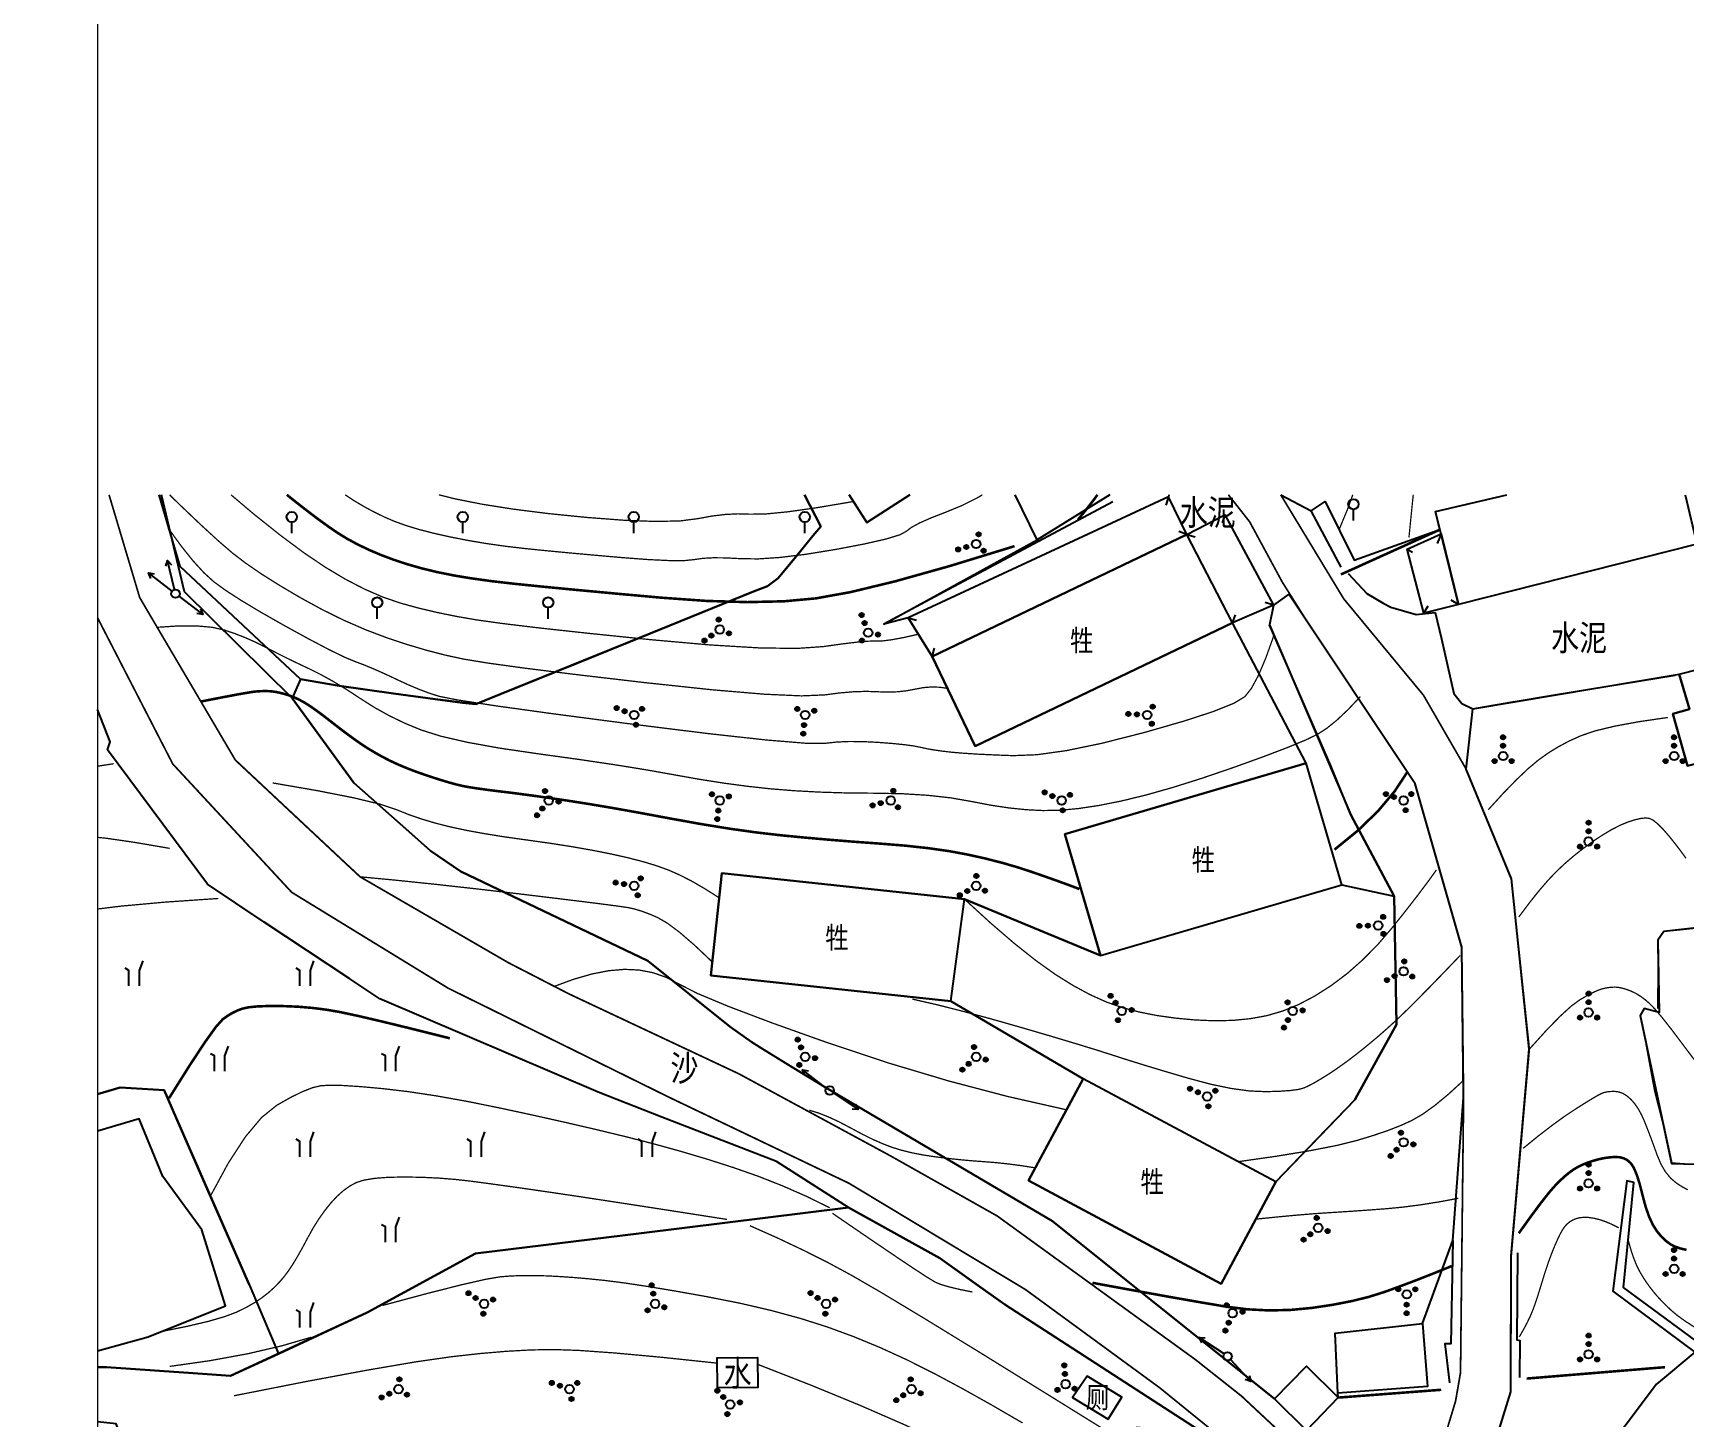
# Model space of a CAD drawing. Extents: x 396500 to 398250, y 1005980 to 1008200.
# Drawn here: x 396896.2 to 396992.8, y 1006946 to 1007027 of the extents above; entities that cross this region are included whole.
import ezdxf
from ezdxf.enums import TextEntityAlignment as Align

# ---------------------------------------------------------------- set-up
doc = ezdxf.new("R2010")
doc.units = 0
doc.header["$LTSCALE"] = 0.5
doc.linetypes.add('X3', pattern=[5, 4, -1])
doc.layers.get('0').update_dxf_attribs({"linetype": 'CONTINUOUS'})
doc.layers.add('ASSIST', color=7, linetype='CONTINUOUS', plot=False)
for name, color, linetype in [('DGX', 2, 'CONTINUOUS'), ('DLDW', 11, 'CONTINUOUS'), ('DLSS', 4, 'CONTINUOUS'), ('DMTZ', 3, 'CONTINUOUS'), ('GXYZ', 2, 'CONTINUOUS'), ('JMD', 6, 'CONTINUOUS'), ('SXSS', 5, 'CONTINUOUS'), ('ZBTZ', 3, 'CONTINUOUS'), ('用地红线', 1, 'CONTINUOUS')]:
    doc.layers.add(name, color=color, linetype=linetype)
doc.layers.add('绘图层', color=6, linetype='CONTINUOUS', lineweight=5)
doc.styles.add('细等线体', font='长等线体_0.TTF', dxfattribs={"width": 0.8})
doc.linetypes.add('10421', pattern='A,2,[150,AAA.SHX,S=1,R=0,X=0,Y=1],1e-11', length=2)
doc.linetypes.add('10422', pattern='A,2,[150,AAA.SHX,S=1,R=0,X=0,Y=1],2,[177,AAA.SHX,S=1,R=0,X=0,Y=0.8],1e-09', length=4)
doc.linetypes.add('1161', pattern='A,0,[149,AAA.SHX,S=0.15,R=0,X=0,Y=0],-1.6', length=1.6)
doc.linetypes.add('443', pattern='A,5,[169,AAA.SHX,S=0.83,R=0,X=0,Y=0],5', length=10)
doc.linetypes.add('445', pattern='A,8,-0.5,[147,AAA.SHX,S=1,R=0,X=0,Y=0],-1.5', length=10)
doc.linetypes.add('447', pattern='A,8,-1,[148,AAA.SHX,S=1,R=0,X=0,Y=0],-1', length=10)
doc.linetypes.add('536', pattern='A,9.4,[169,AAA.SHX,S=1,R=0,X=0,Y=0.15],0.6', length=10)

# ---------------------------------------------------------------- blocks, each defined once
blk = doc.blocks.new('gc170')
at = {"linetype": 'Continuous'}
blk.add_circle((0, 0), 0.5, dxfattribs=at)
blk = doc.blocks.new('gc013b')
at = {"linetype": 'Continuous'}
blk.add_line((0.5, 0), (4, 0), dxfattribs=at)
at = {"linetype": 'Continuous', "flags": 128}
blk.add_lwpolyline([(3.39, 0.35), (4, 0), (3.39, -0.35)], dxfattribs=at)
blk = doc.blocks.new('gc325')
blk.add_line((0, 0), (0, 1.3))
blk.add_circle((0, 1.9), 0.6)
blk = doc.blocks.new('gc246')
at = {"flags": 128}
for points in [[(-0.39, 0.42), (-0.39, 2.22), (-0.83, 2.47)], [(1.22, 3.35), (0.81, 2.22), (0.81, 0.42)]]:
    blk.add_lwpolyline(points, dxfattribs=at)
blk = doc.blocks.new('*U110')
at = {"linetype": 'Continuous'}
for points in [[(-0.25, 2.2), (-0.24, 2.12), (-0.24, 2.28)], [(-0.24, 2.28), (-0.2, 2.05), (-0.2, 2.35)], [(-0.2, 2.05), (-0.24, 2.28), (-0.24, 2.12)], [(-0.2, 2.35), (-0.15, 2), (-0.15, 2.4)], [(-0.15, 2), (-0.2, 2.35), (-0.2, 2.05)], [(-0.15, 2.4), (-0.08, 1.96), (-0.08, 2.44)], [(-0.08, 1.96), (-0.15, 2.4), (-0.15, 2)], [(-0.08, 2.44), (0, 1.95), (0, 2.45)], [(0, 1.95), (-0.08, 2.44), (-0.08, 1.96)], [(0, 2.45), (0.08, 1.96), (0.08, 2.44)], [(0.08, 1.96), (0, 2.45), (0, 1.95)], [(0.08, 2.44), (0.15, 2), (0.15, 2.4)], [(0.15, 2), (0.08, 2.44), (0.08, 1.96)], [(0.15, 2.4), (0.2, 2.05), (0.2, 2.35)], [(0.2, 2.05), (0.15, 2.4), (0.15, 2)], [(0.2, 2.35), (0.24, 2.12), (0.24, 2.28)], [(0.24, 2.12), (0.2, 2.35), (0.2, 2.05)], [(0.25, 2.2), (0.24, 2.28), (0.24, 2.12)]]:
    blk.add_solid(points, dxfattribs=at)
blk = doc.blocks.new('*U109')
at = {"linetype": 'Continuous'}
for points in [[(-0.25, 1.2), (-0.24, 1.12), (-0.24, 1.28)], [(-0.24, 1.28), (-0.2, 1.05), (-0.2, 1.35)], [(-0.2, 1.05), (-0.24, 1.28), (-0.24, 1.12)], [(-0.2, 1.35), (-0.15, 1), (-0.15, 1.4)], [(-0.15, 1), (-0.2, 1.35), (-0.2, 1.05)], [(-0.15, 1.4), (-0.08, 0.96), (-0.08, 1.44)], [(-0.08, 0.96), (-0.15, 1.4), (-0.15, 1)], [(-0.08, 1.44), (0, 0.95), (0, 1.45)], [(0, 0.95), (-0.08, 1.44), (-0.08, 0.96)], [(0, 1.45), (0.08, 0.96), (0.08, 1.44)], [(0.08, 0.96), (0, 1.45), (0, 0.95)], [(0.08, 1.44), (0.15, 1), (0.15, 1.4)], [(0.15, 1), (0.08, 1.44), (0.08, 0.96)], [(0.15, 1.4), (0.2, 1.05), (0.2, 1.35)], [(0.2, 1.05), (0.15, 1.4), (0.15, 1)], [(0.2, 1.35), (0.24, 1.12), (0.24, 1.28)], [(0.24, 1.12), (0.2, 1.35), (0.2, 1.05)], [(0.25, 1.2), (0.24, 1.28), (0.24, 1.12)]]:
    blk.add_solid(points, dxfattribs=at)
blk = doc.blocks.new('*U108')
at = {"linetype": 'Continuous'}
for points in [[(-1.25, -0.6), (-1.24, -0.68), (-1.24, -0.52)], [(-1.24, -0.52), (-1.2, -0.75), (-1.2, -0.45)], [(-1.2, -0.75), (-1.24, -0.52), (-1.24, -0.68)], [(-1.2, -0.45), (-1.15, -0.8), (-1.15, -0.4)], [(-1.15, -0.8), (-1.2, -0.45), (-1.2, -0.75)], [(-1.15, -0.4), (-1.08, -0.84), (-1.08, -0.36)], [(-1.08, -0.84), (-1.15, -0.4), (-1.15, -0.8)], [(-1.08, -0.36), (-1, -0.85), (-1, -0.35)], [(-1, -0.85), (-1.08, -0.36), (-1.08, -0.84)], [(-1, -0.35), (-0.92, -0.84), (-0.92, -0.36)], [(-0.92, -0.84), (-1, -0.35), (-1, -0.85)], [(-0.92, -0.36), (-0.85, -0.8), (-0.85, -0.4)], [(-0.85, -0.8), (-0.92, -0.36), (-0.92, -0.84)], [(-0.85, -0.4), (-0.8, -0.75), (-0.8, -0.45)], [(-0.8, -0.75), (-0.85, -0.4), (-0.85, -0.8)], [(-0.8, -0.45), (-0.76, -0.68), (-0.76, -0.52)], [(-0.76, -0.68), (-0.8, -0.45), (-0.8, -0.75)], [(-0.75, -0.6), (-0.76, -0.52), (-0.76, -0.68)]]:
    blk.add_solid(points, dxfattribs=at)
blk = doc.blocks.new('*U107')
at = {"linetype": 'Continuous'}
for points in [[(0.75, -0.6), (0.76, -0.68), (0.76, -0.52)], [(0.76, -0.52), (0.8, -0.75), (0.8, -0.45)], [(0.8, -0.75), (0.76, -0.52), (0.76, -0.68)], [(0.8, -0.45), (0.85, -0.8), (0.85, -0.4)], [(0.85, -0.8), (0.8, -0.45), (0.8, -0.75)], [(0.85, -0.4), (0.92, -0.84), (0.92, -0.36)], [(0.92, -0.84), (0.85, -0.4), (0.85, -0.8)], [(0.92, -0.36), (1, -0.85), (1, -0.35)], [(1, -0.85), (0.92, -0.36), (0.92, -0.84)], [(1, -0.35), (1.08, -0.84), (1.08, -0.36)], [(1.08, -0.84), (1, -0.35), (1, -0.85)], [(1.08, -0.36), (1.15, -0.8), (1.15, -0.4)], [(1.15, -0.8), (1.08, -0.36), (1.08, -0.84)], [(1.15, -0.4), (1.2, -0.75), (1.2, -0.45)], [(1.2, -0.75), (1.15, -0.4), (1.15, -0.8)], [(1.2, -0.45), (1.24, -0.68), (1.24, -0.52)], [(1.24, -0.68), (1.2, -0.45), (1.2, -0.75)], [(1.25, -0.6), (1.24, -0.52), (1.24, -0.68)]]:
    blk.add_solid(points, dxfattribs=at)
blk = doc.blocks.new('gc160')
for centre, radius in [((0, 2.2), 0.25), ((0, 0), 0.5), ((0, 1.2), 0.25), ((-1, -0.6), 0.25), ((1, -0.6), 0.25)]:
    blk.add_circle(centre, radius)
at = {"linetype": 'Continuous'}
for name in ['*U110', '*U109', '*U108', '*U107']:
    blk.add_blockref(name, (0, 0), dxfattribs=at)

msp = doc.modelspace()

# ---------------------------------------------------------------- linework, layer by layer
at = {"layer": 'ASSIST', "linetype": '1161'}
for points in [[(396941.339, 1007000), (396942.303, 1006998.151), (396941.845, 1006997.591), (396940.779, 1006996.299), (396939.809, 1006995.123), (396939.183, 1006994.664), (396938.372, 1006994.336), (396931.699, 1006991.631), (396928.062, 1006990.157), (396923.613, 1006988.354), (396922.13, 1006987.753), (396921.343, 1006987.823), (396919.758, 1006988.043), (396917.307, 1006988.384), (396914.137, 1006988.825), (396911.866, 1006989.211), (396910.059, 1006990.902), (396904.83, 1006995.797), (396903.615, 1007000)], [(396900, 1006964.927), (396901.336, 1006965.326), (396903.896, 1006965.169), (396904.601, 1006963.556), (396908.872, 1006953.794), (396910.581, 1006949.748), (396915.769, 1006952.157), (396922.104, 1006955.622), (396931.807, 1006956.814), (396943.922, 1006958.302), (396939.708, 1006961.007), (396933.003, 1006963.588), (396929.283, 1006965.055), (396916.52, 1006970.515), (396914.755, 1006971.687), (396909.757, 1006975.007), (396906.425, 1006977.22), (396900.586, 1006985.089), (396900.751, 1006985.557), (396900, 1006987.436)]]:
    msp.add_lwpolyline(points, dxfattribs=at)
at = {"layer": 'ASSIST', "linetype": '1161', "flags": 128}
for points in [[(396941.339, 1007000), (396942.303, 1006998.151), (396939.809, 1006995.123), (396939.183, 1006994.664), (396931.699, 1006991.631), (396923.613, 1006988.354), (396922.13, 1006987.753), (396919.758, 1006988.043), (396917.307, 1006988.384), (396914.137, 1006988.825), (396911.866, 1006989.211), (396911.388, 1006988.11), (396915, 1006983.156), (396918.21, 1006980.297), (396919.484, 1006979.162), (396921.259, 1006977.964), (396932.184, 1006972.727), (396937.009, 1006968.867), (396938.261, 1006967.975), (396940.618, 1006966.513), (396942.622, 1006965.298), (396955.858, 1006957.512), (396968.832, 1006947.121), (396970.715, 1006949.016), (396972.557, 1006947.186), (396972.538, 1006947.436), (396972.378, 1006950.952), (396977.487, 1006951.519), (396979.259, 1006956.379), (396979.894, 1006964.738), (396979.788, 1006973.535), (396977.052, 1006983.099), (396969.668, 1006994.192), (396968.769, 1006993.534), (396968.54, 1006992.4), (396973.308, 1006981.279), (396975.824, 1006976.514), (396975.969, 1006969.014), (396973.675, 1006964.855), (396973.542, 1006964.614), (396968.909, 1006959.804), (396965.721, 1006953.847), (396954.448, 1006959.881), (396957.637, 1006965.838), (396949.9, 1006970.38), (396935.876, 1006971.876), (396936.515, 1006977.866), (396950.702, 1006976.348), (396958.658, 1006973.051), (396956.574, 1006980.152), (396970.692, 1006984.293), (396966.387, 1006992.5), (396951.33, 1006985.285), (396948.81, 1006990.545), (396947.418, 1006992.803), (396945.996, 1006992.428), (396954.96, 1006997.369), (396953.662, 1007000)], [(396947.516, 1007000), (396945.001, 1006998.387), (396943.967, 1007000)], [(396969.199, 1007000), (396970.981, 1006999.07), (396971.799, 1006999.612), (396973.497, 1006996.167), (396978.509, 1006997.961), (396978.259, 1006999.022), (396982.418, 1007000)], [(397000, 1006984.513), (396993.621, 1006982.378), (396994.934, 1006977.126), (396999.666, 1006977.932), (396999.548, 1006975.359), (396991.6, 1006974.445), (396991.258, 1006973.954), (396991.329, 1006969.718), (396990.445, 1006969.945), (396990.226, 1006969.536), (396992.053, 1006960.889), (396993.583, 1006960.838), (396995.2, 1006961.104), (396999.647, 1006962.91), (397000, 1006955.34), (396999.077, 1006955.573), (396993.825, 1006950.261), (396993.426, 1006949.853), (396991.17, 1006947.963), (396987.566, 1006943.174), (396982.065, 1006937.686), (396984.373, 1006930.835), (396982.093, 1006929.718), (396977.205, 1006936.817), (396981.98, 1006945.323), (396982.654, 1006947.526), (396982.679, 1006955.479), (396983.737, 1006967.567), (396982.689, 1006977.528), (396980.041, 1006983.955), (396980.428, 1006987.488), (396992.501, 1006989.497), (396993.102, 1006987.463), (396992.135, 1006987.177), (396992.989, 1006984.152), (396996.028, 1006984.878), (396995.492, 1006986.857), (397000, 1006988.079)], [(396900, 1006948.961), (396900.537, 1006948.969), (396905.593, 1006948.608), (396907.788, 1006948.451), (396910.581, 1006949.748), (396915.769, 1006952.157), (396922.104, 1006955.622), (396943.922, 1006958.302), (396949.265, 1006955.337), (396953.057, 1006952.632), (396964.723, 1006945.092), (396960.757, 1006945.441), (396957.053, 1006942.507), (396960.96, 1006939.787), (396962.94, 1006936.8), (396964.997, 1006935.083), (396963.652, 1006932.675), (396958.889, 1006935.463), (396955.188, 1006936.981), (396950.531, 1006938.269), (396948.365, 1006938.332), (396947.365, 1006938.361), (396945.698, 1006938.292), (396944.017, 1006938.188), (396943.067, 1006938.13), (396941.755, 1006937.955), (396939.405, 1006937.641), (396937.423, 1006937.377), (396934.753, 1006937.021), (396931.066, 1006937.164), (396928.75, 1006937.254), (396926.453, 1006937.343), (396926.234, 1006937.352), (396924.384, 1006937.802), (396922.35, 1006938.611), (396920.062, 1006940.023), (396917.153, 1006942.148), (396914.354, 1006943.156), (396907.463, 1006944.677), (396904.168, 1006945.354), (396901.214, 1006945.35), (396901.096, 1006945.649), (396900, 1006945.77)]]:
    msp.add_lwpolyline(points, dxfattribs=at)
msp.add_lwpolyline([(396957.637, 1006965.838), (396949.9, 1006970.38), (396950.702, 1006976.348), (396958.658, 1006973.051), (396972.775, 1006977.192), (396975.824, 1006976.514), (396975.969, 1006969.014), (396973.675, 1006964.855), (396973.542, 1006964.614), (396968.909, 1006959.804)], close=True, dxfattribs=at)
at = {"layer": 'DGX', "linetype": 'Continuous', "const_width": 0.075, "flags": 128}
for points, elevation in [([(396904.215, 1007000), (396904.744, 1006999.483), (396906.039, 1006998.249), (396907.089, 1006997.285), (396907.895, 1006996.592), (396908.654, 1006996.011), (396909.567, 1006995.383), (396910.632, 1006994.71), (396911.849, 1006993.991), (396913.134, 1006993.288), (396914.401, 1006992.664), (396915.65, 1006992.118), (396916.88, 1006991.651), (396918.079, 1006991.251), (396919.232, 1006990.908), (396920.339, 1006990.621), (396921.4, 1006990.391), (396922.846, 1006990.153), (396925.108, 1006989.842), (396928.185, 1006989.46), (396932.079, 1006989.005), (396935.957, 1006988.592), (396938.99, 1006988.335), (396941.177, 1006988.236), (396942.518, 1006988.293), (396943.398, 1006988.407), (396944.204, 1006988.476), (396944.934, 1006988.5), (396945.589, 1006988.479), (396946.192, 1006988.457), (396946.763, 1006988.474), (396947.304, 1006988.532), (396947.814, 1006988.629), (396948.303, 1006988.72), (396948.781, 1006988.758), (396949.249, 1006988.743), (396949.706, 1006988.675)], 21.5), ([(396907.808, 1007000), (396909.118, 1006998.892), (396910.664, 1006997.656), (396912.065, 1006996.613), (396913.322, 1006995.765), (396914.486, 1006995.069), (396915.607, 1006994.487), (396916.685, 1006994.018), (396917.721, 1006993.663), (396918.761, 1006993.377), (396919.851, 1006993.119), (396920.991, 1006992.886), (396922.182, 1006992.68), (396923.727, 1006992.464), (396925.931, 1006992.2), (396928.793, 1006991.888), (396932.313, 1006991.528), (396935.835, 1006991.215), (396938.7, 1006991.043), (396940.909, 1006991.012), (396942.461, 1006991.122), (396943.57, 1006991.278), (396944.451, 1006991.383), (396945.103, 1006991.438), (396945.527, 1006991.442), (396945.914, 1006991.451), (396946.456, 1006991.521), (396947.155, 1006991.651), (396948.01, 1006991.843)], 22), ([(396951.754, 1007000), (396951.461, 1006999.824), (396950.565, 1006999.376), (396949.617, 1006998.986), (396948.743, 1006998.646), (396948.069, 1006998.347), (396947.595, 1006998.09), (396947.32, 1006997.875), (396946.933, 1006997.662), (396946.118, 1006997.413), (396944.876, 1006997.129), (396943.206, 1006996.809), (396941.444, 1006996.522), (396939.923, 1006996.335), (396938.643, 1006996.249), (396937.604, 1006996.264), (396936.748, 1006996.309), (396936.017, 1006996.316), (396935.411, 1006996.284), (396934.93, 1006996.213), (396934.348, 1006996.153), (396933.442, 1006996.152), (396932.211, 1006996.21), (396930.655, 1006996.328), (396929.011, 1006996.472), (396927.517, 1006996.608), (396926.171, 1006996.737), (396924.975, 1006996.858), (396923.864, 1006996.989), (396922.773, 1006997.144), (396921.702, 1006997.324), (396920.651, 1006997.529), (396919.667, 1006997.749), (396918.794, 1006997.974), (396918.033, 1006998.205), (396917.384, 1006998.441), (396916.791, 1006998.695), (396916.198, 1006998.982), (396915.605, 1006999.3), (396915.013, 1006999.651), (396914.488, 1007000)], 23), ([(396944.218, 1006999.608), (396942.084, 1006999.247), (396940.363, 1006999.003), (396939.055, 1006998.876), (396938.16, 1006998.866), (396937.452, 1006998.886), (396936.708, 1006998.849), (396935.926, 1006998.755), (396935.106, 1006998.603), (396934.074, 1006998.472), (396932.652, 1006998.44), (396930.841, 1006998.507), (396928.64, 1006998.673), (396926.362, 1006998.902), (396924.317, 1006999.16), (396922.505, 1006999.446), (396920.926, 1006999.76), (396919.968, 1007000)], 23.5), ([(396972.613, 1006997.961), (396973.148, 1006999.258), (396973.412, 1007000)], 21), ([(396976.949, 1007000), (396976.911, 1006999.635), (396976.698, 1006997.501)], 20.5), ([(396900, 1006984.122), (396900.945, 1006984.267)], 19), ([(396904.222, 1006979.316), (396902.171, 1006979.667), (396900.528, 1006979.906), (396900, 1006979.961)], 18.5), ([(396900, 1006975.768), (396901.396, 1006975.939), (396903.981, 1006976.173), (396907.071, 1006976.385)], 18)]:
    msp.add_lwpolyline(points, dxfattribs=dict(at, elevation=elevation))
at = {"layer": 'DGX', "color": 3, "linetype": 'Continuous', "lineweight": -2, "const_width": 0.15, "elevation": 22.5, "flags": 128}
for points in [[(396911.077, 1007000), (396911.348, 1006999.78), (396912.141, 1006999.156), (396912.857, 1006998.611), (396913.496, 1006998.147), (396914.059, 1006997.762), (396914.61, 1006997.423), (396915.216, 1006997.096), (396915.876, 1006996.78), (396916.59, 1006996.476), (396917.349, 1006996.191), (396918.145, 1006995.93), (396918.976, 1006995.694), (396919.844, 1006995.483), (396920.794, 1006995.29), (396921.873, 1006995.111), (396923.081, 1006994.944), (396924.419, 1006994.79), (396926, 1006994.63), (396927.939, 1006994.442), (396930.238, 1006994.228), (396932.894, 1006993.987), (396935.591, 1006993.793), (396938.01, 1006993.721), (396940.152, 1006993.77), (396942.015, 1006993.941), (396944.034, 1006994.305), (396946.643, 1006994.936), (396949.842, 1006995.832), (396953.63, 1006996.994)], [(396957.331, 1006998.533), (396957.818, 1006999.128), (396958.252, 1006999.687), (396958.481, 1007000)]]:
    msp.add_lwpolyline(points, dxfattribs=at)
at = {"layer": 'DGX', "linetype": 'Continuous', "const_width": 0.075, "flags": 128}
for points in [[(396904.117, 1006998.077), (396904.879, 1006997.025), (396905.58, 1006996.147), (396906.221, 1006995.443), (396906.802, 1006994.915), (396907.477, 1006994.421), (396908.405, 1006993.82), (396909.584, 1006993.114), (396911.014, 1006992.302), (396912.435, 1006991.524), (396913.588, 1006990.92), (396914.472, 1006990.49), (396915.088, 1006990.235), (396915.598, 1006990.044), (396916.165, 1006989.81), (396916.79, 1006989.532), (396917.473, 1006989.211), (396918.164, 1006988.891), (396918.811, 1006988.618), (396919.416, 1006988.391), (396919.978, 1006988.211), (396921.085, 1006987.993), (396923.325, 1006987.65), (396926.698, 1006987.182), (396931.205, 1006986.591), (396935.72, 1006986.03), (396939.12, 1006985.655), (396941.405, 1006985.467), (396942.574, 1006985.464), (396943.226, 1006985.535), (396943.956, 1006985.568), (396944.765, 1006985.562), (396945.652, 1006985.517), (396946.505, 1006985.451), (396947.208, 1006985.379), (396947.763, 1006985.303), (396948.169, 1006985.221), (396948.532, 1006985.141), (396948.957, 1006985.067), (396949.444, 1006984.999), (396949.992, 1006984.937), (396950.65, 1006984.881), (396951.463, 1006984.829), (396952.432, 1006984.782), (396953.557, 1006984.74), (396954.935, 1006984.793), (396956.662, 1006985.034), (396958.739, 1006985.463), (396961.166, 1006986.08), (396963.488, 1006986.745), (396965.252, 1006987.319), (396966.457, 1006987.802), (396967.104, 1006988.193), (396967.485, 1006988.677), (396967.895, 1006989.435), (396968.333, 1006990.467), (396968.8, 1006991.775)], [(396903.487, 1006992.247), (396904.733, 1006992.329), (396905.806, 1006992.329), (396906.704, 1006992.249), (396907.429, 1006992.087), (396908.057, 1006991.872), (396908.666, 1006991.634), (396909.256, 1006991.371), (396909.828, 1006991.085), (396910.407, 1006990.783), (396911.02, 1006990.474), (396911.667, 1006990.159), (396912.347, 1006989.838), (396913.06, 1006989.484), (396913.803, 1006989.073), (396914.576, 1006988.605), (396915.379, 1006988.079), (396916.215, 1006987.548), (396917.087, 1006987.064), (396917.997, 1006986.626), (396918.944, 1006986.236), (396920.097, 1006985.874), (396921.626, 1006985.521), (396923.531, 1006985.177), (396925.812, 1006984.843), (396928.159, 1006984.518), (396930.261, 1006984.206), (396932.119, 1006983.906), (396933.733, 1006983.618), (396935.203, 1006983.356), (396936.632, 1006983.132), (396938.02, 1006982.946), (396939.367, 1006982.799), (396940.741, 1006982.688), (396942.209, 1006982.608), (396943.773, 1006982.559), (396945.432, 1006982.543), (396947.068, 1006982.512), (396948.563, 1006982.42), (396949.916, 1006982.268), (396951.128, 1006982.056), (396952.244, 1006981.841), (396953.31, 1006981.681), (396954.324, 1006981.577), (396955.287, 1006981.528), (396956.277, 1006981.546), (396957.373, 1006981.646), (396958.575, 1006981.826), (396959.882, 1006982.087), (396961.312, 1006982.435), (396962.886, 1006982.88), (396964.601, 1006983.42), (396966.459, 1006984.055), (396968.211, 1006984.688), (396969.61, 1006985.222), (396970.656, 1006985.655), (396971.349, 1006985.989), (396971.894, 1006986.34), (396972.493, 1006986.825), (396973.149, 1006987.446), (396973.859, 1006988.201)], [(396981.332, 1006981.571), (396982.202, 1006982.525), (396982.981, 1006983.328), (396983.667, 1006983.979), (396984.261, 1006984.478), (396984.829, 1006984.885), (396985.434, 1006985.259), (396986.078, 1006985.6), (396986.76, 1006985.908), (396987.604, 1006986.193), (396988.731, 1006986.465), (396990.142, 1006986.725), (396991.837, 1006986.973)], [(396910.244, 1006983.144), (396912.889, 1006982.686), (396914.977, 1006982.274), (396916.508, 1006981.906), (396917.481, 1006981.583), (396918.199, 1006981.294), (396918.964, 1006981.03), (396919.774, 1006980.789), (396920.631, 1006980.573), (396921.572, 1006980.371), (396922.636, 1006980.176), (396923.824, 1006979.986), (396925.135, 1006979.802), (396926.469, 1006979.615), (396927.727, 1006979.418), (396928.909, 1006979.211), (396930.014, 1006978.993), (396931.027, 1006978.766), (396931.931, 1006978.532), (396932.727, 1006978.289), (396933.414, 1006978.039), (396934.069, 1006977.749), (396934.767, 1006977.39), (396935.51, 1006976.961), (396936.297, 1006976.462)], [(396992.897, 1006978.738), (396992.597, 1006979.154), (396992.265, 1006979.59), (396991.899, 1006980.044), (396991.541, 1006980.456), (396991.232, 1006980.764), (396990.971, 1006980.969), (396990.758, 1006981.07), (396990.539, 1006981.094), (396990.259, 1006981.067), (396989.919, 1006980.99), (396989.519, 1006980.863), (396989.066, 1006980.677), (396988.572, 1006980.425), (396988.035, 1006980.106), (396987.456, 1006979.722), (396986.873, 1006979.298), (396986.322, 1006978.864), (396985.805, 1006978.418), (396985.321, 1006977.962), (396984.832, 1006977.449), (396984.303, 1006976.835), (396983.734, 1006976.12), (396983.123, 1006975.303)], [(396950.702, 1006976.348), (396952.225, 1006974.955), (396953.618, 1006973.756), (396954.882, 1006972.752), (396956.017, 1006971.943), (396957.067, 1006971.287), (396958.078, 1006970.743), (396959.049, 1006970.309), (396959.981, 1006969.986), (396960.927, 1006969.741), (396961.942, 1006969.541), (396963.027, 1006969.387), (396964.18, 1006969.278), (396965.334, 1006969.229), (396966.42, 1006969.254), (396967.439, 1006969.355), (396968.39, 1006969.53), (396969.312, 1006969.799), (396970.246, 1006970.181), (396971.191, 1006970.677), (396972.147, 1006971.287), (396973.094, 1006972.001), (396974.011, 1006972.811), (396974.899, 1006973.717), (396975.757, 1006974.719), (396976.548, 1006975.716), (396977.237, 1006976.604), (396977.823, 1006977.384), (396978.306, 1006978.056)], [(396935.96, 1006972.665), (396934.937, 1006973.634), (396934.061, 1006974.391), (396933.333, 1006974.937), (396932.752, 1006975.272), (396932.265, 1006975.479), (396931.818, 1006975.645), (396931.411, 1006975.768), (396931.044, 1006975.85), (396930.393, 1006975.944), (396929.132, 1006976.107), (396927.26, 1006976.339), (396924.779, 1006976.64), (396922.1, 1006976.954), (396919.638, 1006977.227), (396917.392, 1006977.459), (396915.362, 1006977.651)], [(396979.692, 1006973.05), (396978.755, 1006972.072), (396977.925, 1006971.215), (396977.201, 1006970.479), (396976.583, 1006969.864), (396976.012, 1006969.316), (396975.426, 1006968.779), (396974.826, 1006968.255), (396974.212, 1006967.742), (396973.608, 1006967.261), (396973.039, 1006966.828), (396972.504, 1006966.446), (396972.004, 1006966.113), (396971.552, 1006965.831), (396971.16, 1006965.601), (396970.829, 1006965.425), (396970.558, 1006965.301), (396970.238, 1006965.215), (396969.758, 1006965.15), (396969.119, 1006965.106), (396968.321, 1006965.083), (396967.378, 1006965.124), (396966.307, 1006965.269), (396965.107, 1006965.518), (396963.778, 1006965.872), (396962.46, 1006966.261), (396961.292, 1006966.613), (396960.273, 1006966.929), (396959.405, 1006967.209), (396958.473, 1006967.507), (396957.267, 1006967.877), (396955.785, 1006968.321), (396954.028, 1006968.836), (396952.208, 1006969.354), (396950.539, 1006969.804), (396949.022, 1006970.185), (396947.655, 1006970.498)], [(396926.67, 1006971.226), (396927.833, 1006971.655), (396928.913, 1006971.966), (396929.909, 1006972.161), (396930.822, 1006972.238), (396931.675, 1006972.199), (396932.491, 1006972.042), (396933.268, 1006971.768), (396934.009, 1006971.377), (396935.092, 1006970.826), (396936.899, 1006970.071), (396939.429, 1006969.113), (396942.683, 1006967.951), (396946.266, 1006966.759), (396949.784, 1006965.708), (396953.238, 1006964.799), (396956.627, 1006964.032)], [(396993.383, 1006966.955), (396992.724, 1006967.832), (396992.079, 1006968.689), (396991.54, 1006969.375), (396991.107, 1006969.889), (396990.779, 1006970.231), (396990.504, 1006970.469), (396990.228, 1006970.672), (396989.951, 1006970.84), (396989.673, 1006970.971), (396989.405, 1006971.071), (396989.161, 1006971.142), (396988.94, 1006971.185), (396988.742, 1006971.199), (396988.554, 1006971.192), (396988.363, 1006971.171), (396988.168, 1006971.137), (396987.97, 1006971.089), (396987.741, 1006971.009), (396987.453, 1006970.878), (396987.107, 1006970.697), (396986.703, 1006970.465), (396986.192, 1006970.091), (396985.528, 1006969.484), (396984.709, 1006968.642), (396983.737, 1006967.567)], [(396906.605, 1006958.975), (396907.656, 1006960.914), (396908.653, 1006962.446), (396909.597, 1006963.571), (396910.487, 1006964.288), (396911.295, 1006964.745), (396911.992, 1006965.087), (396912.578, 1006965.315), (396913.052, 1006965.429), (396913.595, 1006965.461), (396914.387, 1006965.443), (396915.427, 1006965.375), (396916.716, 1006965.258), (396918.201, 1006965.081), (396919.831, 1006964.834), (396921.605, 1006964.517), (396923.523, 1006964.129), (396925.473, 1006963.708), (396927.342, 1006963.29), (396929.131, 1006962.875), (396930.838, 1006962.463), (396932.484, 1006962.042), (396934.09, 1006961.599), (396935.656, 1006961.134), (396937.181, 1006960.646), (396938.662, 1006960.126), (396940.096, 1006959.56), (396941.481, 1006958.95), (396942.819, 1006958.295)], [(396966.702, 1006960.986), (396968.98, 1006961.311), (396970.898, 1006961.627), (396972.455, 1006961.932), (396973.651, 1006962.228), (396974.613, 1006962.52), (396975.47, 1006962.812), (396976.222, 1006963.105), (396976.867, 1006963.398), (396977.5, 1006963.765), (396978.213, 1006964.277), (396979.007, 1006964.934), (396979.882, 1006965.738)], [(396992.999, 1006959.343), (396992.681, 1006959.514), (396992.334, 1006959.739), (396991.994, 1006960.03), (396991.693, 1006960.401), (396991.432, 1006960.851), (396991.21, 1006961.381), (396991.012, 1006961.931), (396990.823, 1006962.442), (396990.642, 1006962.915), (396990.469, 1006963.349), (396990.293, 1006963.741), (396990.102, 1006964.086), (396989.896, 1006964.385), (396989.674, 1006964.638), (396989.443, 1006964.839), (396989.207, 1006964.983), (396988.966, 1006965.07), (396988.721, 1006965.099), (396988.488, 1006965.092), (396988.283, 1006965.07), (396988.106, 1006965.032), (396987.957, 1006964.978), (396987.761, 1006964.876), (396987.443, 1006964.69), (396987.003, 1006964.421), (396986.442, 1006964.068), (396985.783, 1006963.629), (396985.053, 1006963.099), (396984.25, 1006962.479), (396983.376, 1006961.768)], [(396954.866, 1006960.623), (396954.064, 1006960.749), (396953.291, 1006960.852), (396952.548, 1006960.931), (396951.833, 1006960.988), (396951.129, 1006961.04), (396950.416, 1006961.105), (396949.694, 1006961.184), (396948.964, 1006961.276), (396948.256, 1006961.384), (396947.605, 1006961.512), (396947.01, 1006961.66), (396946.471, 1006961.827), (396945.937, 1006962.03), (396945.359, 1006962.284), (396944.737, 1006962.591), (396944.07, 1006962.949), (396943.401, 1006963.302), (396942.772, 1006963.595), (396942.182, 1006963.828), (396941.632, 1006963.999)], [(396936.816, 1006957.609), (396933.373, 1006958.147), (396930.513, 1006958.589), (396928.237, 1006958.936), (396926.545, 1006959.188), (396925.204, 1006959.382), (396923.98, 1006959.556), (396922.875, 1006959.708), (396921.887, 1006959.84), (396920.944, 1006959.947), (396919.975, 1006960.025), (396918.979, 1006960.073), (396917.956, 1006960.091), (396917.003, 1006960.073), (396916.215, 1006960.013), (396915.592, 1006959.91), (396915.135, 1006959.765), (396914.761, 1006959.565), (396914.388, 1006959.299), (396914.015, 1006958.965), (396913.643, 1006958.564), (396913.28, 1006958.111), (396912.934, 1006957.621), (396912.606, 1006957.094), (396912.294, 1006956.529), (396911.998, 1006955.974), (396911.718, 1006955.476), (396911.454, 1006955.035), (396911.204, 1006954.651), (396910.947, 1006954.301), (396910.66, 1006953.963), (396910.343, 1006953.636), (396909.995, 1006953.321), (396909.606, 1006953.018), (396909.167, 1006952.728), (396908.678, 1006952.451), (396908.138, 1006952.187), (396907.442, 1006951.924), (396906.483, 1006951.647), (396905.262, 1006951.359), (396903.777, 1006951.058)], [(396979.589, 1006958.845), (396978.446, 1006958.632), (396977.361, 1006958.46), (396976.333, 1006958.327), (396975.362, 1006958.234), (396974.443, 1006958.165), (396973.567, 1006958.102), (396972.735, 1006958.047), (396971.947, 1006957.998), (396971.109, 1006957.94), (396970.129, 1006957.859), (396969.007, 1006957.754), (396967.743, 1006957.625)], [(396942.981, 1006957.968), (396945.41, 1006956.306), (396947.222, 1006955.08), (396948.418, 1006954.291), (396948.996, 1006953.938), (396949.335, 1006953.801), (396949.81, 1006953.66), (396950.422, 1006953.514), (396951.171, 1006953.363)], [(396988.965, 1006957.122), (396988.568, 1006957.321), (396988.193, 1006957.48), (396987.841, 1006957.6), (396987.511, 1006957.68), (396987.207, 1006957.723), (396986.931, 1006957.733), (396986.684, 1006957.709), (396986.465, 1006957.653), (396986.271, 1006957.569), (396986.097, 1006957.464), (396985.942, 1006957.338), (396985.808, 1006957.19), (396985.676, 1006956.996), (396985.53, 1006956.732), (396985.369, 1006956.398), (396985.194, 1006955.994), (396985.013, 1006955.539), (396984.836, 1006955.053), (396984.663, 1006954.535), (396984.493, 1006953.986), (396984.331, 1006953.455), (396984.183, 1006952.991), (396984.048, 1006952.594), (396983.927, 1006952.263), (396983.793, 1006951.946), (396983.619, 1006951.586), (396983.406, 1006951.184), (396983.154, 1006950.741)], [(396971.439, 1006937.61), (396968.091, 1006939.642), (396964.39, 1006941.909), (396960.337, 1006944.41), (396955.93, 1006947.145), (396951.755, 1006949.733), (396948.396, 1006951.793), (396945.853, 1006953.324), (396944.125, 1006954.326), (396942.762, 1006955.062), (396941.313, 1006955.793), (396939.778, 1006956.52), (396938.156, 1006957.242)], [(396993.916, 1006951.006), (396993.336, 1006951.348), (396992.833, 1006951.673), (396992.407, 1006951.981), (396992.058, 1006952.272), (396991.759, 1006952.553), (396991.483, 1006952.83), (396991.229, 1006953.105), (396990.999, 1006953.376), (396990.784, 1006953.651), (396990.58, 1006953.938), (396990.385, 1006954.237), (396990.199, 1006954.548), (396990.023, 1006954.896), (396989.855, 1006955.307), (396989.695, 1006955.78), (396989.543, 1006956.317)], [(396916.676, 1006952.578), (396919.25, 1006953.268), (396921.255, 1006953.777), (396922.693, 1006954.105), (396923.563, 1006954.253), (396924.172, 1006954.3), (396924.824, 1006954.324), (396925.521, 1006954.326), (396926.261, 1006954.307), (396927.048, 1006954.267), (396927.88, 1006954.209), (396928.759, 1006954.132), (396929.685, 1006954.037), (396930.768, 1006953.9), (396932.119, 1006953.697), (396933.737, 1006953.428), (396935.623, 1006953.093), (396937.58, 1006952.706), (396939.413, 1006952.28), (396941.12, 1006951.815), (396942.702, 1006951.311), (396944.231, 1006950.749), (396945.778, 1006950.11), (396947.342, 1006949.394), (396948.924, 1006948.601), (396950.56, 1006947.724), (396952.286, 1006946.758), (396954.102, 1006945.703)], [(396904.225, 1006949.01), (396906.606, 1006949.351), (396908.783, 1006949.75), (396910.754, 1006950.207), (396912.519, 1006950.722)], [(396936.252, 1006949.201), (396932.964, 1006949.547), (396930.267, 1006949.795), (396928.159, 1006949.946), (396926.643, 1006949.998), (396925.355, 1006949.974), (396923.936, 1006949.896), (396922.383, 1006949.764), (396920.699, 1006949.576), (396918.591, 1006949.273), (396915.77, 1006948.791), (396912.235, 1006948.132), (396907.987, 1006947.294)], [(396961.718, 1006937.977), (396960.56, 1006938.65), (396959.334, 1006939.352), (396958.039, 1006940.083), (396956.677, 1006940.843), (396955.184, 1006941.653), (396953.495, 1006942.534), (396951.611, 1006943.485), (396949.532, 1006944.507), (396947.216, 1006945.59), (396944.624, 1006946.721), (396941.754, 1006947.902), (396938.607, 1006949.133)]]:
    msp.add_lwpolyline(points, dxfattribs=at)
at = {"layer": 'DGX', "color": 3, "linetype": 'Continuous', "lineweight": -2, "const_width": 0.15, "flags": 128}
for points in [[(396906.023, 1006987.901), (396907.211, 1006988.134), (396908.126, 1006988.308), (396908.768, 1006988.422), (396909.136, 1006988.479), (396909.365, 1006988.501), (396909.588, 1006988.514), (396909.806, 1006988.518), (396910.018, 1006988.514), (396910.237, 1006988.495), (396910.474, 1006988.459), (396910.729, 1006988.403), (396911.003, 1006988.329), (396911.285, 1006988.236), (396911.565, 1006988.124), (396911.841, 1006987.991), (396912.116, 1006987.839), (396912.418, 1006987.647), (396912.78, 1006987.395), (396913.201, 1006987.084), (396913.681, 1006986.712), (396914.175, 1006986.328), (396914.636, 1006985.981), (396915.065, 1006985.669), (396915.462, 1006985.393), (396915.851, 1006985.14), (396916.26, 1006984.895), (396916.687, 1006984.659), (396917.133, 1006984.431), (396917.614, 1006984.207), (396918.146, 1006983.985), (396918.73, 1006983.765), (396919.366, 1006983.545), (396919.985, 1006983.345), (396920.52, 1006983.182), (396920.97, 1006983.058), (396921.336, 1006982.97), (396921.72, 1006982.899), (396922.222, 1006982.82), (396922.844, 1006982.735), (396923.584, 1006982.643), (396924.427, 1006982.539), (396925.355, 1006982.415), (396926.369, 1006982.273), (396927.467, 1006982.112), (396928.699, 1006981.919), (396930.112, 1006981.681), (396931.704, 1006981.397), (396933.478, 1006981.067), (396935.28, 1006980.741), (396936.958, 1006980.469), (396938.514, 1006980.25), (396939.946, 1006980.084), (396941.339, 1006979.949), (396942.775, 1006979.822), (396944.255, 1006979.703), (396945.778, 1006979.593), (396947.257, 1006979.473), (396948.604, 1006979.326), (396949.82, 1006979.152), (396950.903, 1006978.951), (396951.896, 1006978.729), (396952.838, 1006978.49), (396953.728, 1006978.235), (396954.568, 1006977.963), (396955.357, 1006977.689), (396956.097, 1006977.427), (396956.787, 1006977.176), (396957.427, 1006976.936)], [(396972.34, 1006979.24), (396973.714, 1006980.359), (396974.886, 1006981.495), (396975.857, 1006982.647), (396976.626, 1006983.816)], [(396904.183, 1006964.697), (396905.354, 1006966.561), (396906.268, 1006967.953), (396906.927, 1006968.873), (396907.331, 1006969.321), (396907.608, 1006969.519), (396907.891, 1006969.688), (396908.177, 1006969.827), (396908.468, 1006969.937), (396908.836, 1006970.018), (396909.353, 1006970.071), (396910.019, 1006970.095), (396910.834, 1006970.09), (396911.712, 1006970.054), (396912.57, 1006969.982), (396913.407, 1006969.875), (396914.223, 1006969.733), (396915.226, 1006969.517), (396916.625, 1006969.191), (396918.419, 1006968.753), (396920.609, 1006968.204)], [(396983.119, 1006956.796), (396983.832, 1006957.79), (396984.426, 1006958.589), (396984.903, 1006959.194), (396985.262, 1006959.603), (396985.554, 1006959.896), (396985.829, 1006960.147), (396986.087, 1006960.359), (396986.329, 1006960.531), (396986.575, 1006960.677), (396986.847, 1006960.81), (396987.144, 1006960.931), (396987.468, 1006961.039), (396987.8, 1006961.13), (396988.124, 1006961.198), (396988.44, 1006961.242), (396988.747, 1006961.263), (396989.034, 1006961.246), (396989.286, 1006961.177), (396989.504, 1006961.054), (396989.688, 1006960.879), (396989.855, 1006960.613), (396990.023, 1006960.215), (396990.191, 1006959.687), (396990.359, 1006959.027), (396990.539, 1006958.351), (396990.741, 1006957.772), (396990.964, 1006957.29), (396991.21, 1006956.906), (396991.469, 1006956.598), (396991.733, 1006956.346), (396992.001, 1006956.15), (396992.274, 1006956.009), (396992.576, 1006955.908), (396992.93, 1006955.829)], [(396958.191, 1006953.9), (396960.674, 1006953.443), (396962.803, 1006953.059), (396964.577, 1006952.748), (396965.997, 1006952.508), (396967.243, 1006952.351), (396968.496, 1006952.286), (396969.757, 1006952.313), (396971.025, 1006952.433), (396972.244, 1006952.616), (396973.359, 1006952.833), (396974.368, 1006953.083), (396975.273, 1006953.367), (396976.158, 1006953.688), (396977.107, 1006954.047), (396978.122, 1006954.445), (396979.201, 1006954.883)]]:
    msp.add_lwpolyline(points, dxfattribs=at)
at = {"layer": 'DLDW', "linetype": '536', "flags": 128}
for points in [[(396943.967, 1007000), (396945.001, 1006998.387), (396947.516, 1007000)], [(396900, 1006949.931), (396902.964, 1006950.745), (396907.486, 1006952.557), (396906.102, 1006957.005), (396903.831, 1006960.126), (396902.438, 1006963.487), (396900, 1006962.771)]]:
    msp.add_lwpolyline(points, dxfattribs=at)
for points in [[(396948.81, 1006990.545), (396951.33, 1006985.285), (396966.387, 1006992.5), (396963.714, 1006997.686)], [(396958.658, 1006973.051), (396972.775, 1006977.192), (396970.692, 1006984.293), (396956.574, 1006980.152)], [(396936.515, 1006977.866), (396935.876, 1006971.876), (396949.9, 1006970.38), (396950.702, 1006976.348)], [(396954.448, 1006959.881), (396965.721, 1006953.847), (396968.909, 1006959.804), (396957.637, 1006965.838)]]:
    msp.add_lwpolyline(points, close=True, dxfattribs=at)
at = {"layer": 'DLDW', "linetype": 'Continuous', "flags": 128}
msp.add_lwpolyline([(396959.116, 1006945.922), (396959.899, 1006947.216), (396957.888, 1006948.433), (396957.028, 1006947.192)], close=True, dxfattribs=at)
at = {"layer": 'DLSS', "linetype": 'X3', "const_width": 0.1, "flags": 128}
msp.add_lwpolyline([(396966.139, 1007000), (396967.385, 1006998.415), (396969.288, 1006994.896), (396970.819, 1006992.47), (396975.804, 1006984.976), (396977.052, 1006983.099), (396979.788, 1006973.535), (396979.894, 1006964.738), (396979.713, 1006948.643), (396979.423, 1006946.97), (396978.787, 1006944.875), (396976.855, 1006941.373), (396975.367, 1006938.791), (396973.482, 1006941.124), (396970.561, 1006943.857), (396966.909, 1006947.272), (396964.201, 1006949.415), (396954.042, 1006956.778), (396952.613, 1006957.814), (396946.309, 1006961.364), (396937.519, 1006966.123), (396932.995, 1006968.251), (396927.566, 1006970.805), (396924.014, 1006972.636), (396919.688, 1006975.144), (396915.362, 1006977.651), (396914.63, 1006978.332), (396908.061, 1006984.484), (396902.991, 1006993.097), (396902.466, 1006993.997), (396901.335, 1006997.79), (396900.676, 1007000)], dxfattribs=at)
at = {"layer": 'DLSS', "linetype": 'Continuous', "const_width": 0.1, "flags": 128}
msp.add_lwpolyline([(396977.205, 1006936.817), (396981.98, 1006945.323), (396982.654, 1006947.526), (396982.679, 1006955.479), (396983.737, 1006967.567), (396982.689, 1006977.528), (396980.041, 1006983.955), (396977.547, 1006988.275), (396972.881, 1006993.918), (396969.199, 1007000)], dxfattribs=at)
at = {"layer": 'DLSS', "color": 4, "linetype": 'Continuous'}
msp.add_lwpolyline([(396900, 1006992.811, 0.1, 0.1, 0), (396904.402, 1006984.255, 0.1, 0.1, 0), (396911.36, 1006976.744, 0.1, 0.1, 0), (396920.505, 1006971.138, 0.1, 0.1, 0), (396933.393, 1006964.772, 0.1, 0.1, 0), (396943.949, 1006959.724, 0.1, 0.1, 0), (396954.283, 1006953.499, 0.1, 0.1, 0), (396962.115, 1006947.765, 0.1, 0.1, 0), (396965.176, 1006945.279, 0.1, 0.1, 0), (396969.986, 1006940.207, 0.1, 0.1, 0), (396975.999, 1006931.484, 0.1, 0.1, 0), (396981.998, 1006920.978, 0.1, 0.1, 0), (396984.476, 1006916.412, 0, 0, 0)], format="xyseb", dxfattribs=at)
at = {"layer": 'DMTZ', "linetype": '10421', "flags": 128}
for points in [[(396904.83, 1006995.797), (396903.615, 1007000)], [(396959.385, 1006999.591), (396949.523, 1006994.315), (396945.996, 1006992.428)], [(396953.057, 1006952.632), (396951.461, 1006953.77), (396949.265, 1006955.337), (396945.503, 1006957.424), (396943.922, 1006958.302), (396939.708, 1006961.007), (396933.003, 1006963.588), (396929.283, 1006965.055), (396916.52, 1006970.515), (396914.755, 1006971.687), (396909.757, 1006975.007), (396906.425, 1006977.22), (396900.586, 1006985.089), (396900.751, 1006985.557), (396900, 1006987.436)], [(396908.872, 1006953.794), (396906.204, 1006959.892), (396904.601, 1006963.556), (396903.896, 1006965.169), (396901.336, 1006965.326), (396900, 1006964.927)], [(396943.922, 1006958.302), (396931.807, 1006956.814), (396922.104, 1006955.622), (396915.769, 1006952.157), (396907.788, 1006948.451), (396905.593, 1006948.608), (396900.537, 1006948.969), (396900, 1006948.961)], [(396993.426, 1006949.853), (396991.17, 1006947.963), (396987.566, 1006943.174), (396982.065, 1006937.686), (396984.373, 1006930.835)]]:
    msp.add_lwpolyline(points, dxfattribs=at)
at = {"layer": 'DMTZ', "linetype": '10422', "flags": 128}
for points in [[(396972.732, 1006995.772), (396970.981, 1006999.07), (396971.799, 1006999.612), (396973.497, 1006996.167)], [(396993.825, 1006950.261), (396989.236, 1006953.629), (396989.846, 1006959.764), (396989.435, 1006959.862), (396988.626, 1006953.413), (396993.426, 1006949.853)], [(396979.259, 1006956.379), (396979.153, 1006950.323), (396978.799, 1006950.333), (396979.072, 1006948.054)], [(396983.185, 1006948.362), (396983.204, 1006950.506), (396983.021, 1006950.544), (396983.058, 1006955.654)]]:
    msp.add_lwpolyline(points, dxfattribs=at)
at = {"layer": 'JMD', "linetype": 'Continuous'}
for p, q in [((396962.638, 1006999.871), (396962.471, 1006999.399)), ((396965.922, 1006998.834), (396965.774, 1006998.356)), ((396963.714, 1006997.686), (396963.242, 1006997.85)), ((396963.714, 1006997.686), (396964.191, 1006997.535)), ((396978.58, 1006997.719), (396978.356, 1006997.142)), ((396976.596, 1006996.821), (396976.915, 1006996.647)), ((396968.769, 1006993.534), (396968.297, 1006993.698)), ((396977.571, 1006993.067), (396977.826, 1006993.497)), ((396979.601, 1006993.577), (396979.172, 1006993.835)), ((396947.418, 1006992.803), (396947.897, 1006992.659)), ((396966.387, 1006992.5), (396966.555, 1006992.971)), ((396948.81, 1006990.545), (396948.951, 1006991.024))]:
    msp.add_line(p, q, dxfattribs=at)
at = {"layer": 'JMD', "linetype": '445', "flags": 128}
msp.add_lwpolyline([(396968.832, 1006947.121), (396955.858, 1006957.512), (396942.622, 1006965.298), (396940.618, 1006966.513), (396938.818, 1006967.63), (396938.261, 1006967.975), (396937.009, 1006968.867), (396932.184, 1006972.727), (396921.259, 1006977.964), (396919.484, 1006979.162), (396918.21, 1006980.297), (396915, 1006983.156), (396911.388, 1006988.11), (396905.085, 1006994.321), (396903.748, 1007000)], dxfattribs=at)
at = {"layer": 'JMD', "linetype": 'Continuous', "flags": 128}
for points in [[(396948.81, 1006990.545), (396963.714, 1006997.686), (396962.638, 1006999.871), (396947.418, 1006992.803)], [(396963.714, 1006997.686), (396965.922, 1006998.834), (396968.769, 1006993.534), (396966.387, 1006992.5)], [(396978.58, 1006997.719), (396979.601, 1006993.577), (396977.571, 1006993.067), (396976.596, 1006996.821)], [(396972.378, 1006950.952), (396977.487, 1006951.519), (396977.788, 1006947.833), (396972.538, 1006947.436)], [(396972.557, 1006947.186), (396970.708, 1006945.257), (396968.832, 1006947.121), (396970.715, 1006949.016)]]:
    msp.add_lwpolyline(points, close=True, dxfattribs=at)
for points in [[(396992.849, 1007000), (396993.526, 1006997.114), (396979.601, 1006993.577), (396978.259, 1006999.022), (396982.418, 1007000)], [(397000, 1006988.079), (396995.492, 1006986.857), (396996.028, 1006984.878), (396992.989, 1006984.152), (396992.135, 1006987.177), (396993.102, 1006987.463), (396992.501, 1006989.497), (396999.561, 1006991.305), (397000, 1006989.65)]]:
    msp.add_lwpolyline(points, dxfattribs=at)
at = {"layer": 'JMD', "color": 6, "linetype": '443', "const_width": 0.15, "flags": 128}
for points in [[(396978.519, 1006997.966), (396972.717, 1006995.339)], [(396991.677, 1006948.966), (396983.579, 1006948.299)], [(396972.557, 1006947.186), (396978.582, 1006947.643)]]:
    msp.add_lwpolyline(points, dxfattribs=at)
at = {"layer": 'JMD', "linetype": '447', "flags": 128}
msp.add_lwpolyline([(396968.909, 1006959.804), (396970.785, 1006961.751), (396973.542, 1006964.614), (396973.675, 1006964.855), (396975.969, 1006969.014), (396975.824, 1006976.514), (396973.308, 1006981.279), (396972.132, 1006984.149), (396968.54, 1006992.4)], dxfattribs=at)
at = {"layer": 'SXSS', "linetype": '10421', "flags": 128}
msp.add_lwpolyline([(396936.268, 1006947.756), (396936.249, 1006949.503), (396938.602, 1006949.527), (396938.621, 1006947.78)], close=True, dxfattribs=at)
at = {"layer": 'ZBTZ', "linetype": '1161', "flags": 128}
for points in [[(396904.83, 1006995.797), (396910.059, 1006990.902), (396911.866, 1006989.211), (396914.137, 1006988.825), (396917.307, 1006988.384), (396919.758, 1006988.043), (396921.343, 1006987.823), (396922.13, 1006987.753), (396923.613, 1006988.354), (396928.062, 1006990.157), (396931.699, 1006991.631), (396938.372, 1006994.336), (396939.183, 1006994.664), (396939.809, 1006995.123), (396940.779, 1006996.299), (396941.845, 1006997.591), (396942.303, 1006998.151), (396941.339, 1007000)], [(396959.199, 1007000), (396954.96, 1006997.369), (396953.662, 1007000)], [(396959.199, 1007000), (396954.96, 1006997.369), (396953.662, 1007000)], [(396962.636, 1006999.758), (396962.681, 1007000)], [(396973.144, 1006995.389), (396974.243, 1006994.226), (396975.19, 1006993.661), (396975.644, 1006993.422), (396977.111, 1006993.005), (396978.233, 1006993.123), (396978.593, 1006991.564), (396978.953, 1006990.005), (396979.329, 1006988.373), (396979.798, 1006987.8), (396980.428, 1006987.488), (396981.217, 1006987.619), (396982.795, 1006987.882), (396985.237, 1006988.288), (396992.265, 1006989.457)], [(396958.658, 1006973.051), (396950.702, 1006976.348)], [(397000, 1006975.323), (396992.358, 1006974.532), (396991.6, 1006974.445), (396991.258, 1006973.954), (396991.278, 1006972.354), (396991.245, 1006969.943)], [(396949.9, 1006970.38), (396957.637, 1006965.838)], [(396990.445, 1006969.945), (396990.226, 1006969.536), (396990.557, 1006967.97), (396991.08, 1006965.116), (396991.565, 1006963.201), (396992.046, 1006960.926), (396992.783, 1006960.865), (396993.583, 1006960.838), (396994.457, 1006960.809), (396995.2, 1006961.104), (396995.941, 1006961.405), (396996.613, 1006961.678), (396998.384, 1006962.28), (396998.906, 1006962.609), (396999.647, 1006962.91), (397000.049, 1006963.482)], [(396964.723, 1006945.092), (396953.057, 1006952.632)]]:
    msp.add_lwpolyline(points, dxfattribs=at)
at = {"layer": '用地红线', "linetype": 'Continuous', "const_width": 0.3, "flags": 128}
msp.add_lwpolyline([(396896.967, 1006409.306, -0.090189), (397228.694, 1007024.028), (397387.801, 1007222.911), (397401.305, 1007212.108), (397426.328, 1007243.385), (397412.824, 1007254.188), (397549.486, 1007427.159), (397597.059, 1007408.487), (397590.114, 1007392.957), (397593.63, 1007391.179), (397580.301, 1007365.498), (397677.782, 1007288.139), (397658.983, 1007180.178), (397680.098, 1007163.581), (397691.215, 1007135.064, -0.057003), (397648.052, 1007084.953), (397357.499, 1006816.503, 0.141668), (397271.322, 1006673.857), (397185.657, 1006354.399)], format="xyb", dxfattribs=at)
at = {"layer": '绘图层', "linetype": 'Continuous', "flags": 128}
msp.add_lwpolyline([(396900, 1007130), (396900, 1006730), (397300, 1006730), (397300, 1007130)], close=True, dxfattribs=at)

# ---------------------------------------------------------------- block references
at = {"layer": 'GXYZ', "color": 6, "linetype": 'Continuous', "yscale": 0.5}
for p, xscale, rotation in [((396904.567, 1006994.215), 0.4999999999999999, 142.7583389910439), ((396904.567, 1006994.215), 0.5, 103.9161331540842), ((396904.567, 1006994.215), 0.5, 322.7697126424522), ((396942.821, 1006965.146), 0.5, 142.7697126424522), ((396942.821, 1006965.146), 0.5, 326.2576743047475), ((396966.094, 1006949.6), 0.5, 146.2576743047476), ((396966.094, 1006949.6), 0.5, 312.9322023707773)]:
    msp.add_blockref('gc013b', p, dxfattribs=dict(at, xscale=xscale, rotation=rotation))
at = {"layer": 'GXYZ', "color": 6, "linetype": 'Continuous', "xscale": 0.5, "yscale": 0.5}
for p in [(396904.567, 1006994.215), (396942.821, 1006965.146), (396966.094, 1006949.6)]:
    msp.add_blockref('gc170', p, dxfattribs=at)
at = {"layer": 'ZBTZ', "linetype": 'Continuous', "xscale": 0.5, "yscale": 0.5}
for name, p in [('gc325', (396973.45, 1006998.498)), ('gc325', (396911.362, 1006997.753)), ('gc325', (396921.362, 1006997.753)), ('gc325', (396931.362, 1006997.753)), ('gc325', (396941.362, 1006997.753)), ('gc325', (396916.362, 1006992.753)), ('gc325', (396926.362, 1006992.753)), ('gc160', (396982.205, 1006984.718)), ('gc160', (396992.205, 1006984.718)), ('gc160', (396987.205, 1006979.718)), ('gc246', (396902.033, 1006971.067)), ('gc246', (396912.033, 1006971.067)), ('gc160', (396987.205, 1006969.718)), ('gc246', (396907.033, 1006966.067)), ('gc246', (396917.033, 1006966.067)), ('gc246', (396912.033, 1006961.067)), ('gc246', (396922.033, 1006961.067)), ('gc246', (396932.033, 1006961.067)), ('gc160', (396987.205, 1006959.718)), ('gc246', (396917.033, 1006956.067)), ('gc160', (396992.205, 1006954.718)), ('gc246', (396912.033, 1006951.067)), ('gc160', (396987.205, 1006949.718))]:
    msp.add_blockref(name, p, dxfattribs=at)
at = {"layer": 'ZBTZ', "linetype": 'Continuous', "yscale": 0.5}
for p, xscale, rotation in [((396951.388, 1006997.121), 0.5, 106.8013550218207), ((396936.388, 1006992.121), 0.4999999999999999, 126.1708426160466), ((396945.072, 1006991.931), 0.5, 20.51210058900723), ((396931.388, 1006987.121), 0.5, 68.6336863307596), ((396941.388, 1006987.121), 0.5, 174.0397350993378), ((396961.388, 1006987.121), 0.4999999999999999, 87.00888088625751), ((396926.388, 1006982.121), 0.5, 142.0960112308115), ((396946.388, 1006982.121), 0.5, 105.3895687734611), ((396956.388, 1006982.121), 0.5, 64.87075411236916), ((396976.388, 1006982.121), 0.5, 70.54536576433607), ((396936.388, 1006982.121), 0.5, 172.3807489242226), ((396931.388, 1006977.121), 0.5, 79.74120303964354), ((396951.388, 1006977.121), 0.5, 119.7051911984618), ((396974.9, 1006974.804), 0.5, 91.11789300210579), ((396976.388, 1006972.121), 0.5, 117.8484450819422), ((396959.9, 1006969.804), 0.5, 36.45374919888912), ((396969.9, 1006969.804), 0.4999999999999999, 152.4069948423719), ((396941.388, 1006967.121), 0.4999999999999999, 23.28623310037537), ((396951.388, 1006967.121), 0.5, 133.1418805505539), ((396964.9, 1006964.804), 0.4999999999999999, 65.88152714621418), ((396976.388, 1006962.121), 0.5, 136.6356395153661), ((396971.388, 1006957.121), 0.5, 129.3404950102237), ((396922.607, 1006952.675), 0.5, 55.73534348582416), ((396932.607, 1006952.675), 0.5, 10.28901028473769), ((396942.607, 1006952.675), 0.5, 55.53758354441969), ((396976.568, 1006953.224), 0.5, 179.588000122074), ((396966.388, 1006952.121), 0.5, 157.5762199774163), ((396956.621, 1006947.973), 0.4999999999999998, 4.109012115848259), ((396917.607, 1006947.675), 0.5, 116.0136722922452), ((396927.607, 1006947.675), 0.4999999999999999, 70.34760582293161), ((396937.003, 1006946.782), 0.5, 42.96884060182501), ((396947.607, 1006947.675), 0.5, 125.599536118656)]:
    msp.add_blockref('gc160', p, dxfattribs=dict(at, xscale=xscale, rotation=rotation))

# ---------------------------------------------------------------- texts
at = {"layer": 'DLDW', "linetype": '536', "style": '细等线体', "width": 0.8}
for p in [(396957.563, 1006991.5), (396964.675, 1006978.672), (396943.248, 1006974.123), (396961.679, 1006959.843)]:
    msp.add_text('牲', height=1.25, dxfattribs=at).set_placement(p, align=Align.MIDDLE)
at = {"layer": 'DLDW', "linetype": 'Continuous', "style": '细等线体', "width": 0.8}
msp.add_text('厕', height=1.25, dxfattribs=at).set_placement((396958.481, 1006947.186), align=Align.MIDDLE)
at = {"layer": 'DLSS', "linetype": 'Continuous', "style": '细等线体', "width": 0.8}
for s, p in [('水泥', (396964.934, 1006998.998)), ('水泥', (396986.648, 1006991.66)), ('沙', (396934.329, 1006966.475))]:
    msp.add_text(s, height=1.5, dxfattribs=at).set_placement(p, align=Align.MIDDLE)
at = {"layer": 'SXSS', "linetype": 'Continuous', "style": '细等线体', "width": 0.8}
msp.add_text('水', height=1.5, dxfattribs=at).set_placement((396937.435, 1006948.641), align=Align.MIDDLE)

doc.saveas('drawing.dxf')
